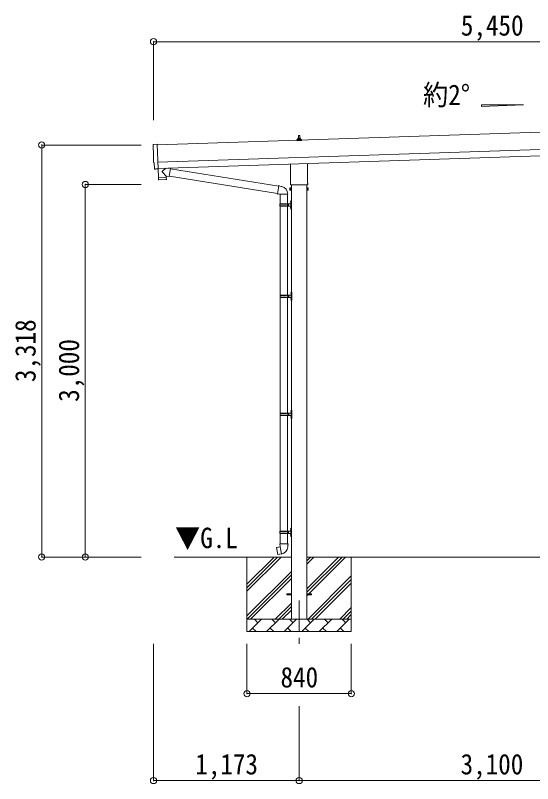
# Model space of a CAD drawing. Units: millimetres at full size, sheet at 1:50. Extents: x -14053 to 14053, y -9700 to 9700.
# Drawn here: x 536 to 4701, y -6165 to 20 of the extents above; entities that cross this region are included whole.
import ezdxf
from ezdxf.enums import TextEntityAlignment as Align

# ---------------------------------------------------------------- set-up
doc = ezdxf.new("R2010")
doc.units = ezdxf.units.MM
doc.header["$LTSCALE"] = 50
doc.header["$PDMODE"] = 32
doc.header["$PDSIZE"] = 50
doc.linetypes.add('CHAIN1', pattern=[8, 5, -1, 1, -1])
for name, color, linetype, lineweight in [('0-1_Defpoints', 7, 'CHAIN1', 9), ('0-2_TEXT1', 4, 'Continuous', 9), ('0-3_SHAPE', 7, 'Continuous', 9), ('0-7_PARTS2', 7, 'Continuous', 9), ('0-8_TABLE1', 6, 'Continuous', 9), ('0-9_DIM1', 7, 'Continuous', 9)]:
    doc.layers.add(name, color=color, linetype=linetype, lineweight=lineweight)
doc.styles.add('ＭＳ ゴシック', font='')
doc.styles.get('ＭＳ ゴシック').set_extended_font_data('MS Gothic')

msp = doc.modelspace()

# ---------------------------------------------------------------- linework, layer by layer
at = {"layer": '0-1_Defpoints'}
msp.add_line((2820.99, -4691.27), (2820.99, -5040.27), dxfattribs=at)
at = {"layer": '0-2_TEXT1'}
for p, q in [((7060.91, -843.24), (1679.13, -1022.63)), ((1683.79, -1162.56), (7065.58, -983.16)), ((2802.74, -987.51), (2802.74, -979.8)), ((2839.24, -987.51), (2802.74, -987.51)), ((2803.13, -979.01), (2838.86, -979.01)), ((2803.51, -978.83), (2810.23, -977.2)), ((2810.61, -977.01), (2831.38, -977.01)), ((2810.99, -976.23), (2810.99, -972.01)), ((2811.99, -972.01), (2829.99, -972.01)), ((2814.99, -972.01), (2815.72, -948.49)), ((2816.72, -947.51), (2825.27, -947.51)), ((2826.27, -948.49), (2826.99, -972.01)), ((2830.99, -976.23), (2830.99, -972.01)), ((2838.48, -978.83), (2831.76, -977.2)), ((2839.24, -987.51), (2839.24, -979.8)), ((1647.46, -1020.25), (1678.96, -1017.55)), ((1678.96, -1017.55), (1685.55, -1215.29)), ((1685.46, -1212.53), (7067.24, -1033.14)), ((1654.53, -1166.92), (1653.93, -1166.94)), ((1656.1, -1213.92), (1654.53, -1166.92)), ((2889.29, -1172.4), (2889.29, -1331.5)), ((1665.96, -1216.95), (1659.04, -1216.82)), ((1666.7, -1216.65), (1667.34, -1216)), ((1667.34, -1216), (1685.59, -1216.3)), ((2752.69, -1331.5), (2752.69, -1176.95)), ((2750.99, -1340.27), (2750.99, -1334.77)), ((2888.93, -1343.77), (2753.06, -1343.77)), ((2758.49, -1343.77), (2758.49, -4841.27)), ((2883.49, -1343.77), (2883.49, -4841.27)), ((2890.99, -1334.77), (2890.99, -1340.27)), ((2746.99, -1369.77), (2747.75, -1368.46)), ((2746.99, -1369.77), (2746.99, -1386.77)), ((2746.99, -1386.77), (2747.75, -1388.09)), ((2753.99, -1368.46), (2747.75, -1368.46)), ((2753.99, -1373.37), (2747.75, -1373.37)), ((2753.99, -1383.18), (2747.75, -1383.18)), ((2753.99, -1388.09), (2747.75, -1388.09)), ((2753.99, -1388.09), (2753.99, -1368.46)), ((2753.99, -1369.07), (2756.49, -1369.07)), ((2756.49, -1387.47), (2753.99, -1387.47)), ((2756.49, -1367.77), (2758.49, -1367.77)), ((2756.49, -1388.77), (2756.49, -1367.77)), ((2758.49, -1388.77), (2756.49, -1388.77)), ((2758.49, -1367.77), (2758.49, -1388.77)), ((2885.49, -1367.77), (2883.49, -1367.77)), ((2883.49, -1388.77), (2885.49, -1388.77)), ((2885.49, -1388.77), (2885.49, -1367.77)), ((2887.99, -1369.07), (2885.49, -1369.07)), ((2885.49, -1387.47), (2887.99, -1387.47)), ((2887.99, -1368.46), (2894.24, -1368.46)), ((2887.99, -1388.09), (2887.99, -1368.46)), ((2887.99, -1373.37), (2894.24, -1373.37)), ((2887.99, -1383.18), (2894.24, -1383.18)), ((2887.99, -1388.09), (2894.24, -1388.09)), ((2894.99, -1369.77), (2894.24, -1368.46)), ((2894.99, -1386.77), (2894.24, -1388.09)), ((2894.99, -1369.77), (2894.99, -1386.77)), ((2720.99, -4645.77), (2720.99, -4636.77)), ((2720.99, -4636.77), (2758.49, -4636.77)), ((2883.49, -4636.77), (2920.99, -4636.77)), ((2920.99, -4645.77), (2920.99, -4636.77)), ((2720.99, -4645.77), (2758.49, -4645.77)), ((2883.49, -4645.77), (2920.99, -4645.77))]:
    msp.add_line(p, q, dxfattribs=at)
for centre, radius, start, end in [((2803.74, -979.8), 1, 103.62699, 180), ((2809.99, -976.23), 1, 283.62699, 0), ((2815.08, -972.65), 4.13, 90, 171.17633), ((2811.99, -973.01), 1, 90, 180), ((2816.72, -948.51), 1, 90, 178.60509), ((2824.33, -972.01), 4.83, 133.60282, 180), ((2817.66, -972.01), 4.83, 0, 46.39718), ((2825.27, -948.51), 1, 1.39491, 90), ((2826.91, -972.65), 4.13, 8.82367, 90), ((2829.99, -973.01), 1, 0, 90), ((2831.99, -976.23), 1, 180, 256.37301), ((2838.24, -979.8), 1, 0, 76.37301), ((2754.99, -1334.77), 4, 125.09963, 180), ((2754.99, -1340.27), 4, 180, 194.47751), ((2754.99, -1340.27), 4, 194.47751, 241.04498), ((2886.99, -1340.27), 4, 298.95502, 345.52249), ((2886.99, -1334.77), 4, 0, 54.90037), ((2886.99, -1340.27), 4, 345.52249, 0), ((2751.34, -1370.91), 4.34, 145.61575, 214.38425), ((2763.24, -1378.27), 16.24, 162.41205, 197.58795), ((2751.34, -1385.64), 4.34, 145.61575, 214.38425), ((2878.75, -1378.27), 16.24, 342.41205, 17.58795), ((2890.65, -1370.91), 4.34, 325.61575, 34.38425), ((2890.65, -1385.64), 4.34, 325.61575, 34.38425)]:
    msp.add_arc(centre, radius, start, end, dxfattribs=at)
for centre, major_axis, ratio, start_param, end_param in [((1647.72, -1023.24), (-3, -0.1), 0.99863, 4.7647489, 6.2979817), ((-3113.15, -1252.4), (4760.73, 158.69), 0.99863, 6.2686928, 6.2979817), ((1653.79, -1162.54), (-4.4, -0.15), 0.99863, 6.2686928, 7.8539816), ((1659.1, -1213.82), (-2.11, -2.14), 0.9974, 5.5252311, 7.0411395), ((1665.99, -1215.95), (-0.704, -0.714), 0.9974, 0.7579542, 1.5707963)]:
    msp.add_ellipse(centre, major_axis=major_axis, ratio=ratio, start_param=start_param, end_param=end_param, dxfattribs=at)
at = {"layer": '0-3_SHAPE'}
for p, q in [((2758.49, -4341.27), (1814.33, -4341.27)), ((2400.99, -4341.27), (2400.99, -4941.27)), ((2400.99, -4559.76), (2619.48, -4341.27)), ((2400.99, -4588.04), (2647.76, -4341.27)), ((2400.99, -4616.33), (2676.04, -4341.27)), ((5858.49, -4341.27), (2883.49, -4341.27)), ((2883.49, -4370.1), (2912.32, -4341.27)), ((2883.49, -4398.38), (2940.6, -4341.27)), ((2883.49, -4652.94), (3195.16, -4341.27)), ((2883.49, -4596.37), (3138.59, -4341.27)), ((2883.49, -4624.66), (3166.88, -4341.27)), ((3240.99, -4341.27), (3240.99, -4941.27)), ((2400.99, -4814.31), (2758.49, -4456.81)), ((2400.99, -4842.6), (2758.49, -4485.1)), ((2430.6, -4841.27), (2758.49, -4513.38)), ((2893.15, -4841.27), (3240.99, -4493.43)), ((2921.44, -4841.27), (3240.99, -4521.72)), ((2949.72, -4841.27), (3240.99, -4550)), ((2628.59, -4841.27), (2758.49, -4711.37)), ((2656.88, -4841.27), (2758.49, -4739.66)), ((3147.71, -4841.27), (3240.99, -4747.99)), ((2685.16, -4841.27), (2758.49, -4767.94)), ((3175.99, -4841.27), (3240.99, -4776.27)), ((3204.28, -4841.27), (3240.99, -4804.56)), ((2400.99, -4841.27), (3240.99, -4841.27)), ((2417.44, -4941.27), (2517.44, -4841.27)), ((2488.89, -4869.83), (2460.33, -4841.27)), ((2558.86, -4941.27), (2658.86, -4841.27)), ((2630.31, -4869.83), (2601.76, -4841.27)), ((2700.28, -4941.27), (2800.28, -4841.27)), ((2771.73, -4869.83), (2743.18, -4841.27)), ((2841.71, -4941.27), (2941.71, -4841.27)), ((2913.15, -4869.83), (2884.6, -4841.27)), ((2983.13, -4941.27), (3083.13, -4841.27)), ((3054.57, -4869.83), (3026.02, -4841.27)), ((3124.55, -4941.27), (3224.55, -4841.27)), ((3195.99, -4869.83), (3167.44, -4841.27)), ((3240.99, -4941.27), (2400.99, -4941.27)), ((2445.99, -4912.72), (2474.55, -4941.27)), ((2587.42, -4912.72), (2615.97, -4941.27)), ((2728.84, -4912.72), (2757.39, -4941.27)), ((2870.26, -4912.72), (2898.81, -4941.27)), ((3011.68, -4912.72), (3040.23, -4941.27)), ((3153.1, -4912.72), (3181.65, -4941.27))]:
    msp.add_line(p, q, dxfattribs=at)
at = {"layer": '0-7_PARTS2', "color": 4}
msp.add_lwpolyline([(4626.36, -701.09), (4290.36, -713.5), (4290.36, -701.09)], close=True, dxfattribs=at)
at = {"layer": '0-8_TABLE1'}
for p, q in [((1648.35, -192.16), (7098.02, -192.16)), ((1648.35, -192.16), (1648.35, -823.55)), ((748.35, -1023.66), (748.35, -4341.27)), ((748.35, -1023.66), (1548.35, -1023.66)), ((1098.35, -1341.27), (1098.35, -4341.27)), ((1098.35, -1341.27), (1548.35, -1341.27)), ((748.35, -4341.27), (1548.35, -4341.27)), ((1648.35, -6140.27), (1648.35, -5040.27)), ((2400.99, -5440.27), (2400.99, -5040.27)), ((3240.99, -5440.27), (3240.99, -5040.27)), ((2400.99, -5440.27), (3240.99, -5440.27)), ((2820.99, -6140.27), (2820.99, -5542.27)), ((2820.99, -6140.27), (1648.35, -6140.27)), ((2820.99, -6140.27), (5920.99, -6140.27))]:
    msp.add_line(p, q, dxfattribs=at)
for p in [(1648.35, -192.16), (748.35, -1023.66), (1098.35, -1341.27), (748.35, -4341.27), (1098.35, -4341.27), (2400.99, -5440.27), (3240.99, -5440.27), (1648.35, -6140.27), (2820.99, -6140.27)]:
    msp.add_point(p, dxfattribs=at)
at = {"layer": '0-9_DIM1'}
for p, q in [((1685.19, -1216.29), (1687.56, -1287.5)), ((1685.55, -1215.29), (1685.59, -1216.3)), ((1746.88, -1210.48), (1719.66, -1233.51)), ((1784.57, -1213.77), (1758.65, -1210.09)), ((1784.57, -1213.77), (1775.6, -1276.84)), ((1784.31, -1215.6), (2657.12, -1354.52)), ((1687.56, -1287.5), (1751.52, -1285.37)), ((1751.56, -1286.37), (1687.59, -1288.5)), ((1687.59, -1288.5), (1688.26, -1301.54)), ((1692.06, -1287.35), (1692.11, -1288.35)), ((1751.12, -1273.36), (1719.63, -1240.85)), ((1747.03, -1285.52), (1747.04, -1286.52)), ((1751.12, -1273.36), (1751.52, -1285.37)), ((1751.12, -1273.36), (1775.6, -1276.84)), ((1751.76, -1299.42), (1751.56, -1286.37)), ((1775.86, -1275.01), (2646.7, -1413.62)), ((1748.86, -1302.47), (1691.35, -1304.38)), ((2657.44, -1352.71), (2646.38, -1415.44)), ((2657.44, -1352.71), (2677.08, -1356.52)), ((2662.15, -1351.35), (2662.57, -1353.7)), ((2677.08, -1356.52), (2678.77, -1358.15)), ((2678.77, -1358.15), (2680.88, -1358.6)), ((2646.38, -1415.44), (2666.14, -1418.57)), ((2646.38, -1415.44), (2646.78, -1417.69)), ((2646.78, -1417.69), (2650.34, -1418.32)), ((2650.34, -1418.32), (2651.54, -1416.25)), ((2666.14, -1418.57), (2668.34, -1417.58)), ((2728.64, -1417.98), (2667.46, -1417.98)), ((2668.49, -1417.98), (2668.49, -1497.27)), ((2728.49, -1417.98), (2728.49, -1497.27)), ((2752.19, -1480.13), (2754.24, -1481.12)), ((2752.19, -1484.42), (2754.24, -1483.42)), ((2753.46, -1478.12), (2753.46, -1486.42)), ((2753.46, -1478.12), (2754.09, -1478.12)), ((2754.09, -1478.12), (2754.49, -1478.52)), ((2754.09, -1478.12), (2754.09, -1486.42)), ((2754.24, -1481.12), (2754.85, -1482.27)), ((2754.24, -1483.42), (2754.85, -1482.27)), ((2754.49, -1474.27), (2757.49, -1472.77)), ((2754.49, -1474.27), (2754.49, -1538.27)), ((2757.49, -1472.77), (2758.49, -1472.77)), ((2757.49, -1472.77), (2757.49, -1539.77)), ((2758.49, -1472.77), (2758.49, -1539.77)), ((2665.49, -1499.27), (2715.83, -1499.27)), ((2665.49, -1513.27), (2715.83, -1513.27)), ((2666.49, -1497.27), (2666.49, -1499.27)), ((2666.49, -1497.27), (2752.49, -1497.27)), ((2666.49, -1515.27), (2666.49, -1513.27)), ((2666.49, -1515.27), (2752.49, -1515.27)), ((2668.49, -1515.27), (2668.49, -2234.27)), ((2725.49, -1497.27), (2725.49, -1501.77)), ((2725.49, -1510.77), (2727.49, -1510.77)), ((2725.49, -1515.27), (2725.49, -1510.77)), ((2728.49, -1515.27), (2728.49, -2232.27)), ((2733.49, -1497.27), (2733.49, -1515.27)), ((2733.49, -1510.77), (2736.49, -1510.77)), ((2752.19, -1528.13), (2754.24, -1529.12)), ((2752.19, -1532.42), (2754.24, -1531.42)), ((2753.46, -1486.42), (2754.09, -1486.42)), ((2753.46, -1526.12), (2753.46, -1534.42)), ((2753.46, -1526.12), (2754.09, -1526.12)), ((2753.46, -1534.42), (2754.09, -1534.42)), ((2754.09, -1486.42), (2754.49, -1486.02)), ((2754.09, -1526.12), (2754.49, -1526.52)), ((2754.09, -1526.12), (2754.09, -1534.42)), ((2754.09, -1534.42), (2754.49, -1534.02)), ((2754.24, -1529.12), (2754.85, -1530.27)), ((2754.24, -1531.42), (2754.85, -1530.27)), ((2754.49, -1538.27), (2757.49, -1539.77)), ((2757.49, -1539.77), (2758.49, -1539.77)), ((2754.69, -2215.13), (2756.74, -2216.12)), ((2754.69, -2219.42), (2756.74, -2218.42)), ((2755.96, -2213.12), (2755.96, -2221.42)), ((2755.96, -2213.12), (2756.59, -2213.12)), ((2755.96, -2221.42), (2756.59, -2221.42)), ((2756.59, -2213.12), (2756.99, -2213.52)), ((2756.59, -2213.12), (2756.59, -2221.42)), ((2756.59, -2221.42), (2756.99, -2221.02)), ((2756.74, -2216.12), (2757.35, -2217.27)), ((2756.74, -2218.42), (2757.35, -2217.27)), ((2756.99, -2209.27), (2759.99, -2207.77)), ((2756.99, -2209.27), (2756.99, -2273.27)), ((2759.99, -2207.77), (2760.99, -2207.77)), ((2759.99, -2207.77), (2759.99, -2274.77)), ((2760.99, -2207.77), (2760.99, -2274.77)), ((2667.99, -2234.27), (2718.33, -2234.27)), ((2667.99, -2248.27), (2718.33, -2248.27)), ((2668.49, -2248.27), (2668.49, -3182.27)), ((2668.99, -2232.27), (2668.99, -2234.27)), ((2668.99, -2232.27), (2754.99, -2232.27)), ((2668.99, -2250.27), (2668.99, -2248.27)), ((2668.99, -2250.27), (2754.99, -2250.27)), ((2727.99, -2232.27), (2727.99, -2236.77)), ((2727.99, -2245.77), (2729.99, -2245.77)), ((2727.99, -2250.27), (2727.99, -2245.77)), ((2728.49, -2250.27), (2728.49, -3182.27)), ((2735.99, -2232.27), (2735.99, -2250.27)), ((2735.99, -2245.77), (2738.99, -2245.77)), ((2754.69, -2263.13), (2756.74, -2264.12)), ((2754.69, -2267.42), (2756.74, -2266.42)), ((2755.96, -2261.12), (2755.96, -2269.42)), ((2755.96, -2261.12), (2756.59, -2261.12)), ((2755.96, -2269.42), (2756.59, -2269.42)), ((2756.59, -2261.12), (2756.99, -2261.52)), ((2756.59, -2261.12), (2756.59, -2269.42)), ((2756.59, -2269.42), (2756.99, -2269.02)), ((2756.74, -2264.12), (2757.35, -2265.27)), ((2756.74, -2266.42), (2757.35, -2265.27)), ((2756.99, -2273.27), (2759.99, -2274.77)), ((2759.99, -2274.77), (2760.99, -2274.77)), ((2667.99, -3184.27), (2718.33, -3184.27)), ((2667.99, -3198.27), (2718.33, -3198.27)), ((2668.49, -3200.27), (2668.49, -4132.27)), ((2668.99, -3182.27), (2668.99, -3184.27)), ((2668.99, -3182.27), (2754.99, -3182.27)), ((2668.99, -3200.27), (2668.99, -3198.27)), ((2668.99, -3200.27), (2754.99, -3200.27)), ((2727.99, -3182.27), (2727.99, -3186.77)), ((2727.99, -3195.77), (2729.99, -3195.77)), ((2727.99, -3200.27), (2727.99, -3195.77)), ((2728.49, -3200.27), (2728.49, -4132.27)), ((2735.99, -3182.27), (2735.99, -3200.27)), ((2735.99, -3195.77), (2738.99, -3195.77)), ((2754.69, -3165.13), (2756.74, -3166.12)), ((2754.69, -3169.42), (2756.74, -3168.42)), ((2754.69, -3213.13), (2756.74, -3214.12)), ((2754.69, -3217.42), (2756.74, -3216.42)), ((2755.96, -3163.12), (2755.96, -3171.42)), ((2755.96, -3163.12), (2756.59, -3163.12)), ((2755.96, -3171.42), (2756.59, -3171.42)), ((2755.96, -3211.12), (2755.96, -3219.42)), ((2755.96, -3211.12), (2756.59, -3211.12)), ((2756.59, -3163.12), (2756.99, -3163.52)), ((2756.59, -3163.12), (2756.59, -3171.42)), ((2756.59, -3171.42), (2756.99, -3171.02)), ((2756.59, -3211.12), (2756.99, -3211.52)), ((2756.59, -3211.12), (2756.59, -3219.42)), ((2756.74, -3166.12), (2757.35, -3167.27)), ((2756.74, -3168.42), (2757.35, -3167.27)), ((2756.74, -3214.12), (2757.35, -3215.27)), ((2756.74, -3216.42), (2757.35, -3215.27)), ((2756.99, -3159.27), (2759.99, -3157.77)), ((2756.99, -3159.27), (2756.99, -3223.27)), ((2759.99, -3157.77), (2760.99, -3157.77)), ((2759.99, -3157.77), (2759.99, -3224.77)), ((2760.99, -3157.77), (2760.99, -3224.77)), ((2755.96, -3219.42), (2756.59, -3219.42)), ((2756.59, -3219.42), (2756.99, -3219.02)), ((2756.99, -3223.27), (2759.99, -3224.77)), ((2759.99, -3224.77), (2760.99, -3224.77)), ((2665.49, -4134.27), (2715.83, -4134.27)), ((2666.49, -4132.27), (2666.49, -4134.27)), ((2666.49, -4132.27), (2752.49, -4132.27)), ((2725.49, -4132.27), (2725.49, -4136.77)), ((2733.49, -4132.27), (2733.49, -4150.27)), ((2752.19, -4115.13), (2754.24, -4116.12)), ((2752.19, -4119.42), (2754.24, -4118.42)), ((2753.46, -4113.12), (2753.46, -4121.42)), ((2753.46, -4113.12), (2754.09, -4113.12)), ((2753.46, -4121.42), (2754.09, -4121.42)), ((2754.09, -4113.12), (2754.49, -4113.52)), ((2754.09, -4113.12), (2754.09, -4121.42)), ((2754.09, -4121.42), (2754.49, -4121.02)), ((2754.24, -4116.12), (2754.85, -4117.27)), ((2754.24, -4118.42), (2754.85, -4117.27)), ((2754.49, -4109.27), (2757.49, -4107.77)), ((2754.49, -4109.27), (2754.49, -4173.27)), ((2757.49, -4107.77), (2758.49, -4107.77)), ((2757.49, -4107.77), (2757.49, -4174.77)), ((2758.49, -4107.77), (2758.49, -4174.77)), ((2665.49, -4148.27), (2715.83, -4148.27)), ((2666.49, -4150.27), (2666.49, -4148.27)), ((2666.49, -4150.27), (2752.49, -4150.27)), ((2668.49, -4150.27), (2668.49, -4235.2)), ((2725.49, -4145.77), (2727.49, -4145.77)), ((2725.49, -4150.27), (2725.49, -4145.77)), ((2728.49, -4150.27), (2728.49, -4235.2)), ((2733.49, -4145.77), (2736.49, -4145.77)), ((2752.19, -4163.13), (2754.24, -4164.12)), ((2752.19, -4167.42), (2754.24, -4166.42)), ((2753.46, -4161.12), (2753.46, -4169.42)), ((2753.46, -4161.12), (2754.09, -4161.12)), ((2753.46, -4169.42), (2754.09, -4169.42)), ((2754.09, -4161.12), (2754.49, -4161.52)), ((2754.09, -4161.12), (2754.09, -4169.42)), ((2754.09, -4169.42), (2754.49, -4169.02)), ((2754.24, -4164.12), (2754.85, -4165.27)), ((2754.24, -4166.42), (2754.85, -4165.27)), ((2754.49, -4173.27), (2757.49, -4174.77)), ((2757.49, -4174.77), (2758.49, -4174.77)), ((2639.23, -4264.82), (2648.85, -4319.38)), ((2652.78, -4261.05), (2652.57, -4261.29)), ((2654.74, -4260.68), (2652.78, -4261.05)), ((2655.02, -4260.83), (2654.74, -4260.68)), ((2666.64, -4235.2), (2664.49, -4235.98)), ((2664.49, -4235.98), (2664.49, -4239.6)), ((2664.49, -4239.6), (2666.74, -4240.42)), ((2666.64, -4235.2), (2666.99, -4255.2)), ((2730.34, -4235.2), (2666.64, -4235.2)), ((2666.99, -4255.2), (2668.34, -4257.2)), ((2678.26, -4315.7), (2668.12, -4258.22)), ((2668.15, -4257.4), (2668.15, -4258.11)), ((2668.34, -4257.2), (2668.31, -4257.21)), ((2728.68, -4257.14), (2728.61, -4259.31)), ((2730, -4255.2), (2728.68, -4257.14)), ((2730.34, -4235.2), (2730, -4255.2)), ((2732.49, -4239.6), (2730.25, -4240.42)), ((2730.34, -4235.2), (2732.49, -4235.98)), ((2732.49, -4235.98), (2732.49, -4239.6)), ((2650.01, -4320.2), (2648.85, -4319.38)), ((2677.99, -4315.61), (2650.01, -4320.2)), ((2662.87, -4318.29), (2662.59, -4318.14)), ((2664.84, -4317.97), (2662.87, -4318.29)), ((2665.06, -4317.73), (2664.84, -4317.97)), ((2678.56, -4316.46), (2678.32, -4315.8))]:
    msp.add_line(p, q, dxfattribs=at)
for points in [[(2657.44, -1352.71), (2658.59, -1350.72), (2662.15, -1351.35)], [(2725.49, -1501.77), (2727.49, -1501.77), (2727.49, -1510.77)], [(2733.49, -1501.77), (2736.49, -1501.77), (2736.49, -1510.77)], [(2727.99, -2236.77), (2729.99, -2236.77), (2729.99, -2245.77)], [(2735.99, -2236.77), (2738.99, -2236.77), (2738.99, -2245.77)], [(2727.99, -3186.77), (2729.99, -3186.77), (2729.99, -3195.77)], [(2735.99, -3186.77), (2738.99, -3186.77), (2738.99, -3195.77)], [(2725.49, -4136.77), (2727.49, -4136.77), (2727.49, -4145.77)], [(2733.49, -4136.77), (2736.49, -4136.77), (2736.49, -4145.77)], [(2667.9, -4258.4), (2640.03, -4263.65), (2639.23, -4264.82)]]:
    msp.add_lwpolyline(points, dxfattribs=at)
for centre, radius, start, end in [((1723.05, -1237.2), 5, 132.56466, 226.88314), ((1691.25, -1301.39), 3, 182.90915, 271.95747), ((1748.76, -1299.47), 3, 271.90915, 0.90915), ((2668.34, -1417.58), 60.3, 359.62495, 78), ((2757.79, -1482.27), 6, 136.21765, 223.78235), ((2714.24, -1506.27), 49.25, 171.82876, 180.00002), ((2714.24, -1506.27), 49.25, 180.00002, 188.17127), ((2715.83, -1497.27), 2, 270, 359.99998), ((2715.83, -1515.27), 2, 0.00005, 90.00004), ((2757.79, -1530.27), 6, 136.21765, 223.78235), ((2752.49, -1495.27), 2, 270, 359.99998), ((2752.49, -1517.27), 2, 0.00005, 90.00004), ((2760.29, -2217.27), 6, 136.21765, 223.78235), ((2716.74, -2241.27), 49.25, 171.82876, 180.00002), ((2716.74, -2241.27), 49.25, 180.00002, 188.17127), ((2718.33, -2232.27), 2, 270, 359.99998), ((2718.33, -2250.27), 2, 0.00005, 90.00004), ((2760.29, -2265.27), 6, 136.21765, 223.78235), ((2754.99, -2230.27), 2, 270, 359.99998), ((2754.99, -2252.27), 2, 0.00005, 90.00004), ((2716.74, -3191.27), 49.25, 171.82876, 180.00002), ((2716.74, -3191.27), 49.25, 180.00002, 188.17127), ((2718.33, -3182.27), 2, 270, 359.99998), ((2718.33, -3200.27), 2, 0.00005, 90.00004), ((2760.29, -3167.27), 6, 136.21765, 223.78235), ((2760.29, -3215.27), 6, 136.21765, 223.78235), ((2754.99, -3180.27), 2, 270, 359.99998), ((2754.99, -3202.27), 2, 0.00005, 90.00004), ((2714.24, -4141.27), 49.25, 171.82876, 180.00002), ((2714.24, -4141.27), 49.25, 180.00002, 188.17127), ((2715.83, -4132.27), 2, 270, 359.99998), ((2757.79, -4117.27), 6, 136.21765, 223.78235), ((2752.49, -4130.27), 2, 270, 359.99998), ((2715.83, -4150.27), 2, 0.00005, 90.00004), ((2757.79, -4165.27), 6, 136.21765, 223.78235), ((2752.49, -4152.27), 2, 0.00005, 90.00004), ((2667.85, -4258.11), 0.3, 280.66842, 0), ((2668.35, -4257.4), 0.2, 100, 180), ((2668.34, -4257.2), 60.3, 279.96938, 358), ((2678.04, -4315.9), 0.3, 20, 99.33158), ((2678.75, -4316.39), 0.2, 200, 279.96938)]:
    msp.add_arc(centre, radius, start, end, dxfattribs=at)

# ---------------------------------------------------------------- texts
at = {"layer": '0-7_PARTS2', "style": 'ＭＳ ゴシック', "width": 0.9}
for s, p in [('約2°', (3819.28, -751.14)), ('▼G.L', (1821.61, -4319.06))]:
    msp.add_text(s, height=165, dxfattribs=at).set_placement(p, align=Align.BOTTOM_LEFT)
at = {"layer": '0-8_TABLE1', "color": 7, "style": 'ＭＳ ゴシック', "width": 0.9}
for s, p in [('5,450', (4123.19, -192.16)), ('840', (2670.99, -5440.27)), ('1,173', (1984.67, -6140.27)), ('3,100', (4120.99, -6140.27))]:
    msp.add_text(s, height=165, dxfattribs=at).set_placement(p, align=Align.BOTTOM_LEFT)
for s, p in [('3,318', (748.35, -2932.47)), ('3,000', (1098.35, -3091.27))]:
    msp.add_text(s, height=165, rotation=90, dxfattribs=at).set_placement(p, align=Align.BOTTOM_LEFT)

doc.saveas('drawing.dxf')
